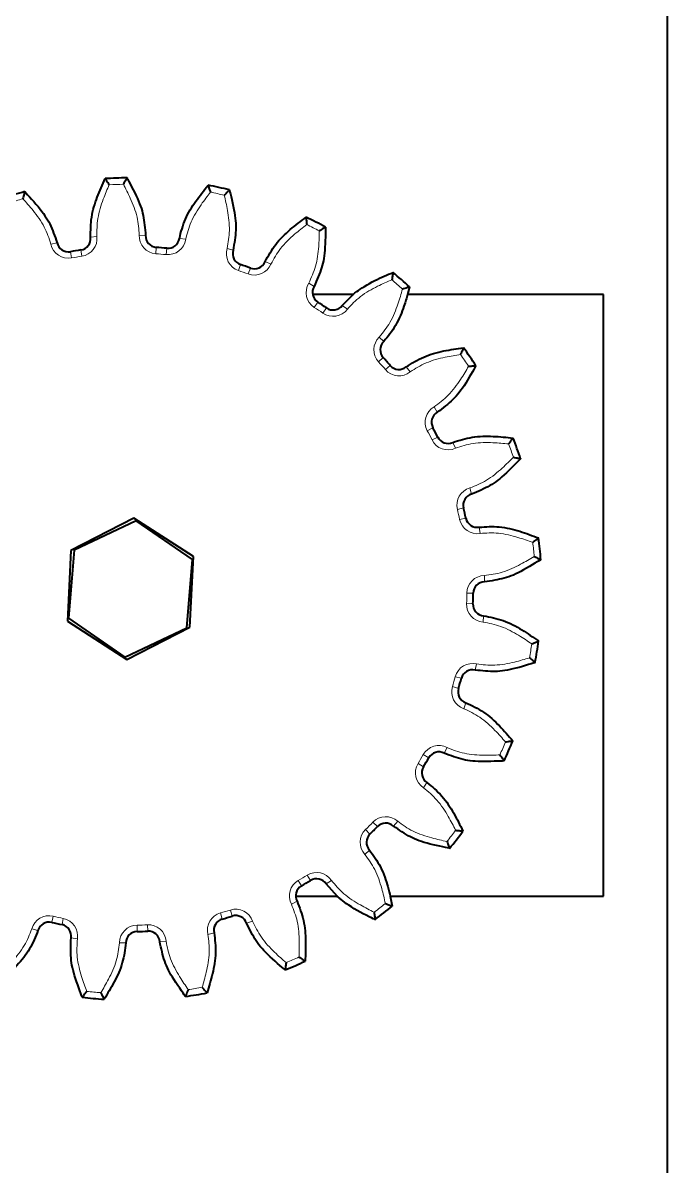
# Model space of a CAD drawing. Header units: inches. Extents: x 0 to 11, y 0 to 8.5.
# Drawn here: x 2.4102 to 2.6639, y 6.7763 to 7.2268 of the extents above; entities that cross this region are included whole.
import ezdxf

# ---------------------------------------------------------------- set-up
doc = ezdxf.new("R2010")
doc.units = ezdxf.units.IN
doc.header["$LTSCALE"] = 0.5
doc.header["$MEASUREMENT"] = 0
doc.layers.add('TANGENT_LINES', color=7, linetype='Continuous', lineweight=15)
doc.layers.add('Visible', color=7, linetype='Continuous', lineweight=40)

msp = doc.modelspace()

# ---------------------------------------------------------------- linework, layer by layer
at = {"layer": 'TANGENT_LINES'}
for p, q in [((2.436893264006815, 7.142300715683374), (2.439377442672719, 7.142581529422118)), ((2.458547730366348, 7.143058169039153), (2.456050002030293, 7.143164720244056)), ((2.471851134493841, 7.141848245642368), (2.474327103655874, 7.141502446989009)), ((2.42370691507021, 7.140164205040381), (2.421261159255709, 7.139646248965185)), ((2.428950234085725, 7.136630110028605), (2.429387847614906, 7.134168709126867)), ((2.43303412148521, 7.137291799548255), (2.433396107469957, 7.134818145136894)), ((2.462747427183492, 7.138331143706583), (2.462559166766419, 7.135838242181178)), ((2.466867567242559, 7.137956423536638), (2.466603007935503, 7.135470461273639)), ((2.493013656962493, 7.137196655412549), (2.490620897562241, 7.137921018893478)), ((2.505598214473048, 7.132716321912793), (2.507910399882781, 7.131765638668479)), ((2.495905849184842, 7.13157371614561), (2.495103543915892, 7.129205952167631)), ((2.499803358350764, 7.130186131332474), (2.498928876986149, 7.127844063369553)), ((2.524939073933799, 7.122947964618866), (2.522801629342421, 7.124244625954292)), ((2.526342034487284, 7.116782421371425), (2.524976096157177, 7.114688570259635)), ((2.52977201792513, 7.114469158972087), (2.528342561383212, 7.112418146052876)), ((2.536014050796262, 7.115478736847442), (2.538017169340779, 7.113982903936782)), ((2.552317989918489, 7.101207394303692), (2.550570163640633, 7.102994879493123)), ((2.552143565631806, 7.094886650833268), (2.550299821169394, 7.093198276953665)), ((2.55489050486758, 7.09179306163186), (2.55299589116006, 7.090161976441173)), ((2.561187504605676, 7.091218591311377), (2.56275569297987, 7.089271597417437)), ((2.572181701321394, 7.075506979231226), (2.573430086932635, 7.073340984456152)), ((2.569483536175877, 7.066085386413905), (2.571689237525204, 7.067262196321059)), ((2.57133980693821, 7.062473991523612), (2.573580532264185, 7.063582661904534)), ((2.580571558377883, 7.059184421380878), (2.579536835216956, 7.0614602394712)), ((2.586278309990546, 7.043508091035482), (2.586948814275977, 7.041099684092456)), ((2.581321857810001, 7.035053501267206), (2.583750923718462, 7.035644803907441)), ((2.582221693025118, 7.031093929221849), (2.584667736956507, 7.031610522955568)), ((2.590345329189693, 7.02561186375038), (2.58990908670368, 7.028073508016597)), ((2.591974247881705, 7.009008822734908), (2.59202474059113, 7.00650933268966)), ((2.585070940785193, 7.002052468984623), (2.587570744108281, 7.002021110638394)), ((2.584957800497165, 6.9979935142581), (2.587455469097838, 6.997885571860428)), ((2.591462883449778, 6.990663411793094), (2.591652532358462, 6.993156208072664)), ((2.588911618268978, 6.974176890236263), (2.588338926759764, 6.971743369240818)), ((2.579376209659184, 6.965252567439349), (2.581768565225177, 6.964526871328116)), ((2.580495216429959, 6.969155865793779), (2.58290868533125, 6.968503816821308)), ((2.5838540011139, 6.956535005276913), (2.584657625078869, 6.958902322011726)), ((2.567882194333875, 6.938430706258397), (2.570057681686183, 6.937198937294692)), ((2.577282857434494, 6.941200911961323), (2.576122966020378, 6.938986267089688)), ((2.56582763239118, 6.934928322866996), (2.567964354423814, 6.933630471197794)), ((2.567996776242734, 6.925371057498748), (2.569363880614747, 6.927464147471976)), ((2.548024397062688, 6.911807565151319), (2.549825208994786, 6.9100734727705)), ((2.557818643189075, 6.912152889902267), (2.556144432113387, 6.910296275436622)), ((2.545163375631082, 6.908926164352294), (2.546910206026734, 6.907137705918663)), ((2.544887576593729, 6.899129713910482), (2.546732261177234, 6.900817060581259)), ((2.518681850628949, 6.88887990314397), (2.519929029609467, 6.886713213366785)), ((2.522169563050818, 6.890959272341365), (2.523482547926088, 6.888831815945264)), ((2.531741983698135, 6.88885801811622), (2.529658649800078, 6.88747609197159)), ((2.515978438170524, 6.879459814638679), (2.518184794648864, 6.880635395810053)), ((2.488046988992902, 6.876049119558734), (2.488716151716135, 6.873640339525224)), ((2.491942246606656, 6.877195802740443), (2.492684904756564, 6.874808658238664)), ((2.422156880718992, 6.874754774700394), (2.421582833852151, 6.872321573065784)), ((2.426122739822236, 6.87388306616542), (2.425623520485646, 6.871433417199961)), ((2.455183691746671, 6.871240018917569), (2.455232792257712, 6.868740501136113)), ((2.459241741190686, 6.87138196576208), (2.459367408672368, 6.868885126222973)), ((2.500691371380731, 6.87277999907004), (2.498329818191087, 6.871959592748464)), ((2.413737683525931, 6.869738438887051), (2.416150788868197, 6.869085045738076)), ((2.431662326663966, 6.865798544906199), (2.429197648068927, 6.866217304291949)), ((2.483085828460622, 6.867597291795414), (2.485515223341851, 6.868187241378903)), ((2.448276511102652, 6.864287511318238), (2.450776296571693, 6.864254760611828)), ((2.466617830404933, 6.864929073831221), (2.464126442995792, 6.864721736479125))]:
    msp.add_line(p, q, dxfattribs=at)
for centre, radius, start, end in [((2.452581364661529, 7.003714461334747), 0.1595, 91.00347035704368, 93.00320361894528), ((2.452581364661529, 7.003714461334747), 0.1595, 76.60347035704378, 78.60320361894541), ((2.452581364661529, 7.003714461334747), 0.1595, 105.4034703570439, 107.4032036189452), ((2.452581364661529, 7.003714461334747), 0.1595, 62.20347035704366, 64.20320361894525), ((2.432375861036777, 7.141790064483101), 0.007046173582480076, 278.3253731795251, 6.449387627941403), ((2.463089772997383, 7.142864408929989), 0.007046173582480076, 177.5572863480465, 265.6813007964594), ((2.467348660255654, 7.142477069923471), 0.007046173582480076, 263.9253731795249, 352.0493876279415), ((2.428154447259444, 7.141106092330755), 0.007046173582480076, 191.9572863480444, 280.0813007964637), ((2.497364816792357, 7.135879422564104), 0.007046173582480076, 163.1572863480493, 251.2813007964643), ((2.452581364661527, 7.003714461334758), 0.1324999999999882, 98.32537317952666, 100.0813007964626), ((2.45258136466153, 7.003714461334758), 0.1324999999999882, 83.92537317952656, 85.68130079646238), ((2.501393575982039, 7.134445110333035), 0.007046173582480076, 249.5253731795277, 337.6493876279424), ((2.452581364661532, 7.003714461334758), 0.1324999999999882, 69.52537317952634, 71.28130079646236), ((2.528825951587935, 7.120590025615453), 0.007046173582480076, 148.7572863480552, 236.8813007964633), ((2.452581364661529, 7.003714461334747), 0.1595, 47.80347035704346, 49.80320361894522), ((2.452581364661535, 7.003714461334756), 0.1324999999999882, 55.12537317952649, 56.88130079646232), ((2.532371440952399, 7.118198863272341), 0.007046173582480076, 235.1253731795241, 323.249387627943), ((2.555496358578952, 7.097956907124786), 0.007046173582480076, 134.3572863480489, 222.4813007964568), ((2.452581364661529, 7.003714461334747), 0.1595, 33.40347035704351, 35.40320361894516), ((2.452581364661538, 7.003714461334754), 0.1324999999999882, 40.72537317952666, 42.48130079646248), ((2.558335801982031, 7.094759140193731), 0.007046173582480076, 220.7253731795314, 308.8493876279383), ((2.575700238007265, 7.069402189165661), 0.007046173582480076, 119.9572863480482, 208.0813007964624), ((2.452581364661539, 7.003714461334752), 0.1324999999999882, 26.32537317952616, 28.08130079646232), ((2.577655222777202, 7.065598745103504), 0.007046173582480076, 206.3253731795195, 294.4493876279467), ((2.452581364661529, 7.003714461334747), 0.1595, 19.00347035704363, 21.00320361894496), ((2.588168105823724, 7.036720069684356), 0.007046173582480076, 105.5572863480491, 193.6813007964617), ((2.45258136466154, 7.003714461334749), 0.1324999999999882, 11.92537317952667, 13.68130079646272), ((2.589115793077492, 7.032549932869611), 0.007046173582480076, 191.9253731795286, 280.0493876279442), ((2.452581364661529, 7.003714461334747), 0.1595, 4.603470357043492, 6.603203618945108), ((2.592116560039809, 7.001964086444308), 0.007046173582480076, 91.15728634804873, 179.2813007964627), ((2.45258136466154, 7.003714461334746), 0.1324999999999882, 357.5253731795264, 359.2813007964623), ((2.591997403101904, 6.997689281909737), 0.007046173582480076, 177.5253731795304, 265.6493876279412), ((2.452581364661529, 7.003714461334747), 0.1595, 350.2034703570434, 352.2032036189452), ((2.587297504755725, 6.967318085696055), 0.007046173582480076, 76.75728634805098, 164.8813007964641), ((2.586118990694785, 6.963207215132195), 0.007046173582480076, 163.1253731795268, 251.2493876279363), ((2.45258136466154, 7.003714461334743), 0.1324999999999882, 343.1253731795265, 344.8813007964623), ((2.452581364661529, 7.003714461334747), 0.1595, 335.8034703570434, 337.8032036189451), ((2.452581364661539, 7.003714461334741), 0.1324999999999882, 328.7253731795263, 330.4813007964621), ((2.574013738938217, 6.934959003085687), 0.007046173582480076, 62.35728634804546, 150.4813007964645), ((2.571849918126961, 6.931270367608791), 0.007046173582480076, 148.7253731795304, 236.8493876279408), ((2.452581364661537, 7.003714461334738), 0.1324999999999882, 314.3253731795264, 316.0813007964625), ((2.553099930447872, 6.906920078781995), 0.007046173582480076, 47.9572863480514, 136.0813007964563), ((2.550086763705848, 6.903885448924927), 0.007046173582480076, 134.3253731795257, 222.4493876279417), ((2.452581364661529, 7.003714461334747), 0.1595, 321.4034703570433, 323.4032036189449), ((2.522196986463008, 6.882773154236198), 0.007046173582480076, 119.9253731795213, 208.0493876279405), ((2.452581364661535, 7.003714461334736), 0.1324999999999882, 299.9253731795265, 301.6813007964626), ((2.525870170787746, 6.88496310151893), 0.007046173582480076, 33.55728634804539, 121.6813007964674), ((2.452581364661529, 7.003714461334747), 0.1595, 307.0034703570435, 309.0032036189451), ((2.420538947171697, 6.867896870268938), 0.007046173582480076, 76.72537317952514, 164.8493876279364), ((2.489933003674032, 6.869260046663485), 0.007046173582480076, 105.5253731795239, 193.6493876279379), ((2.452581364661532, 7.003714461334735), 0.1324999999999882, 285.5253731795264, 287.2813007964624), ((2.494035405901335, 6.870467708930043), 0.007046173582480076, 19.15728634805118, 107.2813007964612), ((2.452581364661526, 7.003714461334734), 0.1324999999999882, 256.7253731795265, 258.4813007964624), ((2.424715705381697, 6.866978805434714), 0.007046173582480076, 350.3572863480437, 78.48130079646154), ((2.455322080036183, 6.864195204453314), 0.007046173582480076, 91.12537317952774, 179.2493876279372), ((2.452581364661529, 7.003714461334734), 0.1324999999999882, 271.1253731795265, 272.8813007964624), ((2.459595931146528, 6.864344699842021), 0.007046173582480076, 4.757286348046452, 92.88130079646211), ((2.452581364661529, 7.003714461334747), 0.1595, 292.6034703570434, 294.6032036189451), ((2.452581364661529, 7.003714461334747), 0.1595, 263.8034703570435, 265.8032036189452), ((2.452581364661529, 7.003714461334747), 0.1595, 278.2034703570434, 280.2032036189451)]:
    msp.add_arc(centre, radius, start, end, dxfattribs=at)
for points, knots in [([(2.456050002030292, 7.143164720244056), (2.45588916060696, 7.145512076375716), (2.455559800968591, 7.150318825474482), (2.452644731927531, 7.15771173658256), (2.450700509064225, 7.161440171166723), (2.449788046530795, 7.163189999815796)], [0, 0, 0, 0, 0.3362120122342854, 0.6884710696450096, 1, 1, 1, 1]), ([(2.444224873641041, 7.162995405134765), (2.443436906444727, 7.161186097014635), (2.441757951109597, 7.157330926982945), (2.439366569191924, 7.149752401091329), (2.439373874940487, 7.144934386843125), (2.439377442672718, 7.142581529422118)], [0, 0, 0, 0, 0.3115289303550871, 0.6637879877657692, 1, 1, 1, 1]), ([(2.4840989681141, 7.1600694761971), (2.482885799723986, 7.158512970291788), (2.48030085005791, 7.155196456728653), (2.476099895051762, 7.148450736663132), (2.474908779857056, 7.143782272326458), (2.474327103655873, 7.141502446989009)], [0, 0, 0, 0, 0.3115289303551354, 0.663787987765794, 1, 1, 1, 1]), ([(2.490620897562241, 7.137921018893477), (2.491048872999507, 7.140234628151195), (2.491925250690829, 7.144972272799332), (2.49094030613342, 7.152857870201235), (2.489984388582577, 7.156952677721325), (2.489535757426832, 7.15887445249016)], [0, 0, 0, 0, 0.3362120122342376, 0.6884710696449182, 1, 1, 1, 1]), ([(2.421261159255709, 7.139646248965185), (2.420521607229939, 7.141879858952063), (2.419007205139258, 7.146453686777594), (2.414345176123272, 7.152889387797701), (2.411534810620356, 7.156017178188792), (2.410215850086018, 7.157485112548664)], [0, 0, 0, 0, 0.3362120122342632, 0.6884710696449696, 1, 1, 1, 1]), ([(2.521992695648597, 7.147319186642112), (2.520430553896357, 7.14611328394208), (2.517102031793634, 7.143543815591957), (2.511355465152079, 7.138054759753269), (2.509040771162401, 7.133829182111808), (2.507910399882781, 7.131765638668479)], [0, 0, 0, 0, 0.3115289303550701, 0.6637879877657513, 1, 1, 1, 1]), ([(2.522801629342421, 7.124244625954292), (2.523791530369579, 7.126379115759544), (2.525818579357155, 7.130749972319972), (2.526825646972309, 7.138632774929739), (2.526918098549269, 7.142836663569621), (2.526961487916674, 7.144809632281698)], [0, 0, 0, 0, 0.3362120122342062, 0.6884710696448778, 1, 1, 1, 1]), ([(2.555525053980157, 7.125545684054827), (2.553712093977238, 7.124766155861717), (2.54984914272303, 7.123105181870885), (2.542918042362552, 7.119217687824711), (2.539625210314123, 7.115700505462264), (2.538017169340779, 7.113982903936782)], [0, 0, 0, 0, 0.311528930355122, 0.6637879877657943, 1, 1, 1, 1]), ([(2.550570163640633, 7.102994879493123), (2.552059791135545, 7.104816132001344), (2.555110144476521, 7.108545563481485), (2.558045946502243, 7.115930265820228), (2.559180958134412, 7.119979089795833), (2.559713641711438, 7.121879283570899)], [0, 0, 0, 0, 0.3362120122342618, 0.688471069644934, 1, 1, 1, 1]), ([(2.582589081711423, 7.096117077680145), (2.58063921840241, 7.095812904617233), (2.57648456143096, 7.095164790090174), (2.568804433878011, 7.093123123384637), (2.564740364518623, 7.09053533380433), (2.56275569297987, 7.089271597417436)], [0, 0, 0, 0, 0.3115289303550863, 0.6637879877657599, 1, 1, 1, 1]), ([(2.572181701321394, 7.075506979231226), (2.574077456510088, 7.076900558449224), (2.577959449285633, 7.079754230953291), (2.582639518483524, 7.086176825014028), (2.584745773215772, 7.08981618182444), (2.585734280534202, 7.091524204499186)], [0, 0, 0, 0, 0.3362120122342059, 0.6884710696448636, 1, 1, 1, 1]), ([(2.601484246445506, 7.06088247508743), (2.599519996913201, 7.06107276946693), (2.595334686601787, 7.061478237822977), (2.587388102516051, 7.061410683885912), (2.582808156270155, 7.059914887424298), (2.580571558377883, 7.059184421380879)], [0, 0, 0, 0, 0.31152893035499, 0.6637879877657141, 1, 1, 1, 1]), ([(2.586278309990546, 7.043508091035482), (2.588461075602416, 7.044386433255765), (2.592930787929475, 7.046185040045255), (2.599061058339738, 7.051241970622503), (2.602006212440975, 7.054243186094704), (2.603388431950517, 7.055651716322807)], [0, 0, 0, 0, 0.3362120122342316, 0.6884710696448845, 1, 1, 1, 1]), ([(2.61102329549061, 7.022055795941387), (2.60916808075713, 7.022728600867581), (2.60521509554511, 7.024162175038714), (2.597501368030188, 7.026072978532432), (2.592693319764278, 7.02576316158235), (2.590345329189693, 7.025611863750379)], [0, 0, 0, 0, 0.3115289303550307, 0.6637879877657138, 1, 1, 1, 1]), ([(2.591974247881706, 7.009008822734908), (2.594306872725709, 7.00931673848546), (2.599083456140319, 7.009947266480975), (2.606278740327522, 7.013320788028476), (2.609877738934047, 7.015495284756648), (2.611566820699468, 7.016515819403664)], [0, 0, 0, 0, 0.3362120122342336, 0.6884710696449043, 1, 1, 1, 1]), ([(2.610606855313062, 6.982076663287298), (2.608977245343114, 6.983189703952271), (2.605504965829419, 6.985561307201002), (2.598508776754179, 6.989330405314548), (2.59377473382357, 6.990226034814398), (2.591462883449778, 6.990663411793094)], [0, 0, 0, 0, 0.3115289303551543, 0.6637879877658056, 1, 1, 1, 1]), ([(2.588911618268978, 6.974176890236262), (2.591247534947369, 6.97389503203804), (2.596030859146544, 6.973317862846704), (2.603839050942798, 6.974796004598682), (2.607865755735977, 6.976007150956156), (2.609755568537949, 6.97657556607695)], [0, 0, 0, 0, 0.3362120122341234, 0.6884710696447469, 1, 1, 1, 1]), ([(2.600261092380778, 6.943457113062785), (2.598959481562061, 6.944940453028078), (2.596186083838693, 6.948101068800141), (2.590347029492914, 6.95349163523727), (2.585984449225524, 6.955536435491682), (2.5838540011139, 6.956535005276913)], [0, 0, 0, 0, 0.3115289303550869, 0.6637879877657523, 1, 1, 1, 1]), ([(2.577282857434494, 6.941200911961323), (2.579475291711472, 6.940346990001522), (2.583964802843947, 6.938598389286305), (2.591895284842177, 6.938088274160261), (2.596096683150662, 6.938259969367111), (2.598068483100588, 6.938340549349158)], [0, 0, 0, 0, 0.3362120122342684, 0.6884710696449498, 1, 1, 1, 1]), ([(2.580636069027848, 6.908623753641224), (2.579744242355091, 6.910384189201475), (2.577843989200849, 6.914135224383982), (2.573528958843617, 6.920808550030332), (2.569811958202096, 6.923874038719071), (2.567996776242734, 6.925371057498747)], [0, 0, 0, 0, 0.311528930355104, 0.663787987765776, 1, 1, 1, 1]), ([(2.557818643189075, 6.912152889902267), (2.559729836355806, 6.910780559238129), (2.563643441925856, 6.907970398012872), (2.571197912775837, 6.905504078418247), (2.57531001529225, 6.904625534233175), (2.577239906947507, 6.904213215939851)], [0, 0, 0, 0, 0.3362120122341971, 0.688471069644855, 1, 1, 1, 1]), ([(2.552964897647322, 6.879765293103207), (2.552538891870285, 6.881692209617737), (2.551631183179494, 6.885797972874824), (2.549111306037725, 6.893334748137261), (2.54627343784255, 6.897228309331936), (2.544887576593729, 6.899129713910482)], [0, 0, 0, 0, 0.3115289303550407, 0.6637879877657341, 1, 1, 1, 1]), ([(2.531741983698134, 6.888858018116219), (2.533251848459076, 6.88705350733045), (2.536343642235501, 6.883358358359986), (2.543047426750329, 6.879090802227398), (2.546811854950308, 6.877217220812613), (2.548578576120549, 6.876337911718688)], [0, 0, 0, 0, 0.3362120122341666, 0.6884710696448142, 1, 1, 1, 1]), ([(2.51898625970449, 6.858695014658331), (2.519052842332882, 6.86066733687583), (2.519194712780903, 6.86486984800212), (2.518628322002874, 6.87279650957258), (2.516847899949699, 6.877273496503812), (2.515978438170524, 6.879459814638679)], [0, 0, 0, 0, 0.3115289303551515, 0.6637879877657982, 1, 1, 1, 1]), ([(2.500691371380731, 6.87277999907004), (2.501705037380061, 6.870656692211835), (2.503780750589068, 6.866308735295784), (2.509212625332885, 6.860508088872018), (2.512392846348022, 6.857757194238363), (2.513885387444575, 6.856466144568082)], [0, 0, 0, 0, 0.3362120122342836, 0.6884710696449835, 1, 1, 1, 1]), ([(2.401715807329339, 6.85254255562047), (2.403114491442515, 6.853934737694621), (2.406094727377414, 6.856901119457465), (2.411108019507107, 6.863067128230443), (2.412874856133829, 6.86754949401252), (2.413737683525931, 6.869738438887051)], [0, 0, 0, 0, 0.3115289303550824, 0.6637879877657684, 1, 1, 1, 1]), ([(2.480835157985988, 6.846736841392351), (2.481390145388394, 6.848630641054196), (2.482572680733214, 6.852665840819864), (2.48399536473455, 6.860484327399656), (2.483384259288909, 6.865263434513353), (2.483085828460622, 6.867597291795414)], [0, 0, 0, 0, 0.3115289303550317, 0.6637879877657, 1, 1, 1, 1]), ([(2.431662326663966, 6.865798544906199), (2.431527698070327, 6.863449539603082), (2.431252015202091, 6.858639413448185), (2.433217520598444, 6.850939442623372), (2.434679115921196, 6.846996732121305), (2.435365071732239, 6.845146339513956)], [0, 0, 0, 0, 0.3362120122342344, 0.688471069644912, 1, 1, 1, 1]), ([(2.440908766522726, 6.844642149310654), (2.441917286799553, 6.846338432019186), (2.444066183996397, 6.84995277398253), (2.447388550309026, 6.857171821305466), (2.447985159473559, 6.861952759725344), (2.448276511102652, 6.864287511318238)], [0, 0, 0, 0, 0.3115289303550484, 0.6637879877657473, 1, 1, 1, 1]), ([(2.466617830404933, 6.864929073831221), (2.467071605279909, 6.862620386079459), (2.468000813226634, 6.857892819341527), (2.471819473532245, 6.85092355857467), (2.474215662380129, 6.847468199549059), (2.475340241556717, 6.845846530701353)], [0, 0, 0, 0, 0.3362120122342336, 0.6884710696449494, 1, 1, 1, 1])]:
    msp.add_open_spline(points, degree=3, knots=knots, dxfattribs=at)
at = {"layer": 'Visible'}
for p, q in [((2.663930457252226, 7.244788312962042), (2.663930457252226, 6.757614354170519)), ((2.562492569590159, 7.122725078638989), (2.561737198167671, 7.1197612027577)), ((2.54050646822524, 7.119788312962042), (2.524351026888747, 7.119788312962044)), ((2.536014050796263, 7.115478736847442), (2.540383264776956, 7.119944208630735)), ((2.638930457252227, 7.119788312962042), (2.561639166492303, 7.119788312962042)), ((2.638930457252227, 6.882614354170519), (2.638930457252227, 7.119788312962042)), ((2.453949038845098, 7.031555888962072), (2.429153818150424, 7.018819615735481)), ((2.454778439532769, 7.030619586488317), (2.430378954922394, 7.019069776279007)), ((2.477376585356203, 7.016450734561338), (2.453949038845098, 7.031555888962072)), ((2.476980610888107, 7.01526391808114), (2.454778439532769, 7.030619586488317)), ((2.430378954922394, 7.019069776279007), (2.428181641667358, 6.992164297662521)), ((2.429153818150424, 7.018819615735481), (2.427786143966854, 6.990978188108155)), ((2.474783297633071, 6.988358439464653), (2.476980610888107, 7.01526391808114)), ((2.476008911172634, 6.988609306934012), (2.477376585356203, 7.016450734561338)), ((2.428181641667358, 6.992164297662521), (2.450383813022696, 6.976808629255344)), ((2.427786143966854, 6.990978188108155), (2.451213690477959, 6.975873033707421)), ((2.450383813022696, 6.976808629255344), (2.474783297633071, 6.988358439464653)), ((2.451213690477959, 6.975873033707421), (2.476008911172634, 6.988609306934012)), ((2.534089724932777, 6.882496421668906), (2.529658649800078, 6.88747609197159)), ((2.517653587209015, 6.88261435417052), (2.534191768858249, 6.882614354170519)), ((2.554803190308848, 6.882614354170519), (2.638930457252227, 6.882614354170519)), ((2.554908338252337, 6.882638569408627), (2.555692395386326, 6.87876601059257))]:
    msp.add_line(p, q, dxfattribs=at)
for centre, radius, start, end in [((2.452581364661529, 7.003714461334747), 0.162, 90.47625134762492, 93.53042262836426), ((2.452581364661529, 7.003714461334747), 0.162, 104.8762513476249, 107.9304226283642), ((2.452581364661529, 7.003714461334747), 0.162, 76.07625134762488, 79.13042262836417), ((2.452581364661529, 7.003714461334747), 0.162, 61.67625134762469, 64.73042262836414), ((2.432375861036777, 7.141790064483101), 0.004546173582480075, 278.3253731795243, 6.449387627944881), ((2.463089772997383, 7.142864408929989), 0.004546173582480075, 177.5572863480454, 265.681300796463), ((2.467348660255654, 7.142477069923471), 0.004546173582480075, 263.9253731795254, 352.0493876279423), ((2.428154447259444, 7.141106092330755), 0.004546173582480075, 191.9572863480411, 280.0813007964647), ((2.452581364661527, 7.003714461334758), 0.1349999999999882, 98.32537317952666, 100.0813007964625), ((2.45258136466153, 7.003714461334758), 0.1349999999999882, 83.92537317952653, 85.68130079646225), ((2.497364816792357, 7.135879422564104), 0.004546173582480075, 163.1572863480486, 251.2813007964602), ((2.501393575982039, 7.134445110333035), 0.004546173582480075, 249.5253731795254, 337.6493876279477), ((2.452581364661532, 7.003714461334758), 0.1349999999999882, 69.52537317952644, 71.28130079646225), ((2.452581364661529, 7.003714461334747), 0.162, 47.27625134762468, 50.33042262836413), ((2.528825951587935, 7.120590025615453), 0.004546173582480075, 148.7572863480549, 236.8813007964664), ((2.452581364661535, 7.003714461334756), 0.1349999999999882, 55.12537317952642, 56.8813007964624), ((2.532371440952399, 7.118198863272341), 0.004546173582480075, 235.1253731795294, 323.2493876279396), ((2.555496358578952, 7.097956907124786), 0.004546173582480075, 134.3572863480405, 222.481300796464), ((2.452581364661529, 7.003714461334747), 0.162, 32.87625134762467, 35.93042262836389), ((2.452581364661538, 7.003714461334754), 0.1349999999999882, 40.72537317952659, 42.48130079646254), ((2.558335801982031, 7.094759140193731), 0.004546173582480075, 220.7253731795243, 308.8493876279391), ((2.575700238007265, 7.069402189165661), 0.004546173582480075, 119.9572863480537, 208.0813007964647), ((2.452581364661539, 7.003714461334752), 0.1349999999999882, 26.32537317952647, 28.08130079646224), ((2.577655222777202, 7.065598745103504), 0.004546173582480075, 206.325373179519, 294.4493876279457), ((2.452581364661529, 7.003714461334747), 0.162, 18.4762513476247, 21.53042262836404), ((2.588168105823724, 7.036720069684356), 0.004546173582480075, 105.5572863480495, 193.681300796466), ((2.45258136466154, 7.003714461334749), 0.1349999999999882, 11.92537317952679, 13.68130079646255), ((2.589115793077492, 7.032549932869611), 0.004546173582480075, 191.9253731795249, 280.0493876279403), ((2.452581364661529, 7.003714461334747), 0.162, 4.076251347624634, 7.130422628363844), ((2.592116560039809, 7.001964086444308), 0.004546173582480075, 91.1572863480502, 179.2813007964554), ((2.45258136466154, 7.003714461334746), 0.1349999999999882, 357.5253731795264, 359.2813007964626), ((2.591997403101904, 6.997689281909737), 0.004546173582480075, 177.5253731795335, 265.6493876279447), ((2.452581364661529, 7.003714461334747), 0.162, 349.6762513476245, 352.7304226283641), ((2.587297504755725, 6.967318085696055), 0.004546173582480075, 76.75728634804719, 164.8813007964655), ((2.45258136466154, 7.003714461334743), 0.1349999999999882, 343.1253731795265, 344.8813007964623), ((2.586118990694785, 6.963207215132195), 0.004546173582480075, 163.1253731795343, 251.2493876279357), ((2.452581364661529, 7.003714461334747), 0.162, 335.2762513476246, 338.3304226283639), ((2.574013738938217, 6.934959003085687), 0.004546173582480075, 62.35728634804649, 150.48130079647), ((2.571849918126961, 6.931270367608791), 0.004546173582480075, 148.7253731795338, 236.849387627939), ((2.452581364661539, 7.003714461334741), 0.1349999999999882, 328.7253731795263, 330.4813007964624), ((2.553099930447872, 6.906920078781995), 0.004546173582480075, 47.95728634805052, 136.0813007964525), ((2.550086763705848, 6.903885448924927), 0.004546173582480075, 134.3253731795223, 222.4493876279423), ((2.452581364661537, 7.003714461334738), 0.1349999999999882, 314.3253731795265, 316.0813007964625), ((2.452581364661529, 7.003714461334747), 0.162, 320.8762513476246, 323.9304226283639), ((2.452581364661535, 7.003714461334736), 0.1349999999999882, 299.9253731795264, 301.6813007964623), ((2.525870170787746, 6.88496310151893), 0.004546173582480075, 33.5572863480419, 121.6813007964657), ((2.522196986463008, 6.882773154236198), 0.004546173582480075, 119.9253731795248, 208.0493876279307), ((2.494035405901335, 6.870467708930043), 0.004546173582480075, 19.15728634805446, 107.2813007964676), ((2.452581364661529, 7.003714461334747), 0.162, 306.4762513476246, 309.5304226283638), ((2.420538947171697, 6.867896870268938), 0.004546173582480075, 76.72537317952424, 164.8493876279367), ((2.452581364661526, 7.003714461334734), 0.1349999999999882, 256.7253731795264, 258.4813007964623), ((2.424715705381697, 6.866978805434714), 0.004546173582480075, 350.3572863480393, 78.48130079646309), ((2.489933003674032, 6.869260046663485), 0.004546173582480075, 105.5253731795237, 193.649387627943), ((2.452581364661532, 7.003714461334735), 0.1349999999999882, 285.5253731795266, 287.2813007964623), ((2.455322080036183, 6.864195204453314), 0.004546173582480075, 91.12537317952655, 179.2493876279355), ((2.452581364661529, 7.003714461334734), 0.1349999999999882, 271.1253731795267, 272.8813007964625), ((2.459595931146528, 6.864344699842021), 0.004546173582480075, 4.757286348046908, 92.88130079645828), ((2.452581364661529, 7.003714461334747), 0.162, 292.0762513476247, 295.1304226283639), ((2.452581364661529, 7.003714461334747), 0.162, 277.6762513476246, 280.7304226283642), ((2.452581364661529, 7.003714461334747), 0.162, 263.2762513476247, 266.3304226283642)]:
    msp.add_arc(centre, radius, start, end, dxfattribs=at)
for points, knots in [([(2.436893264006814, 7.142300715683374), (2.43689578766194, 7.144936248022447), (2.436900887089298, 7.150261740231215), (2.439381443263213, 7.158224435093556), (2.44153914541711, 7.163031171603626), (2.442605645140694, 7.1654070246147)], [0, 0, 0, 0, 0.3313236010865504, 0.6694895107180793, 1, 1, 1, 1]), ([(2.442605645140694, 7.1654070246147), (2.442627099707035, 7.165374867244974), (2.442684465028718, 7.165288884716619), (2.442895002670402, 7.164973457864287), (2.443225009228095, 7.164480259077839), (2.443607661711269, 7.163909537905394), (2.444197042607401, 7.163036520817454), (2.444221135204352, 7.163000928047735), (2.444224873641041, 7.162995405134765)], [0, 0, 0, 0, 0.09523579449708314, 0.2546419209837225, 0.4547260145565259, 0.6904988570264552, 0.9519748564054589, 1, 1, 1, 1]), ([(2.45123481120618, 7.165708864922624), (2.451215655997917, 7.165675287060259), (2.451164438710815, 7.165585506411921), (2.450976455357492, 7.165256139661001), (2.45068171648009, 7.164741087852713), (2.450339877044442, 7.164145024617986), (2.449812936680482, 7.163232959637083), (2.44979138992975, 7.163195770444876), (2.449788046530795, 7.163189999815796)], [0, 0, 0, 0, 0.09523579449710536, 0.2546419209837474, 0.4547260145565667, 0.690498857026499, 0.9519748564055284, 1, 1, 1, 1]), ([(2.45123481120618, 7.165708864922624), (2.451234857906713, 7.165708791930666), (2.451240298930272, 7.165700287724406), (2.455523714193966, 7.15770310405448), (2.457843230059725, 7.151261887553773), (2.458314502428181, 7.145774046287866), (2.458547730366348, 7.143058169039153)], [0, 0, 0, 0, 0.002853109168339478, 0.3324123600705129, 0.6696176155694029, 1, 1, 1, 1]), ([(2.410990745709511, 7.160284638620167), (2.410980542772142, 7.160247351961513), (2.410953262109602, 7.160147654715987), (2.410853094779123, 7.159781886068287), (2.410695703841625, 7.159209716981489), (2.410512838819053, 7.158547368158754), (2.410229274592746, 7.157532912636583), (2.410217653348846, 7.157491533352308), (2.410215850086018, 7.157485112548664)], [0, 0, 0, 0, 0.09523579450231327, 0.2546419209976972, 0.4547260145814562, 0.6904988570643368, 0.9519748564700464, 1, 1, 1, 1]), ([(2.410990745709511, 7.160284638620167), (2.410990809095222, 7.160284579535337), (2.410998194089111, 7.160277695631884), (2.417135856690166, 7.153597000251356), (2.420984366104472, 7.147934986550518), (2.422805603210061, 7.14273675658155), (2.42370691507021, 7.140164205040381)], [0, 0, 0, 0, 0.002853109168294253, 0.3324123600705141, 0.6696176155694072, 1, 1, 1, 1]), ([(2.471851134493841, 7.141848245642368), (2.472509009103724, 7.144400350279095), (2.473838344379689, 7.149557264181214), (2.478221211006821, 7.156652907107087), (2.481506511740137, 7.160772032445536), (2.483130356030994, 7.16280801596946)], [0, 0, 0, 0, 0.3313236010865296, 0.6694895107180405, 1, 1, 1, 1]), ([(2.483130356030994, 7.16280801596946), (2.483143139350033, 7.162771533348955), (2.483177319449372, 7.162673985944462), (2.483302799195576, 7.162316110224371), (2.483499784439868, 7.161756336891132), (2.483728482607657, 7.161108384170939), (2.484082236498048, 7.160116221451626), (2.484096720619877, 7.160075755309), (2.4840989681141, 7.1600694761971)], [0, 0, 0, 0, 0.09523579449708948, 0.2546419209837338, 0.4547260145565264, 0.690498857026483, 0.9519748564055205, 1, 1, 1, 1]), ([(2.491563485608726, 7.160954387073912), (2.491536581721751, 7.160926627828421), (2.491464645980601, 7.160852405025596), (2.491200658289877, 7.160580135495746), (2.490787091000209, 7.160154563565293), (2.490307756180443, 7.159662238763849), (2.489570549279804, 7.158909872721146), (2.489540430883855, 7.158879210354807), (2.489535757426832, 7.15887445249016)], [0, 0, 0, 0, 0.09523579449709277, 0.2546419209837312, 0.4547260145565225, 0.6904988570264418, 0.9519748564054502, 1, 1, 1, 1]), ([(2.491563485608726, 7.160954387073912), (2.491563512689714, 7.160954304761181), (2.491566667863414, 7.160944714602665), (2.493726693055444, 7.152133535104907), (2.494371471660221, 7.14531784112621), (2.493463167515416, 7.139885209812971), (2.493013656962493, 7.137196655412549)], [0, 0, 0, 0, 0.002853109168175441, 0.3324123600704789, 0.6696176155693906, 1, 1, 1, 1]), ([(2.505598214473048, 7.132716321912793), (2.506870103356455, 7.135024640726865), (2.509440147456687, 7.139688948456065), (2.515449932907798, 7.145471694104486), (2.519656404692967, 7.148644388477214), (2.521735561442219, 7.150212574181355)], [0, 0, 0, 0, 0.3313236010865664, 0.6694895107180957, 1, 1, 1, 1]), ([(2.521735561442219, 7.150212574181355), (2.521738870291006, 7.15017405864729), (2.521747717506656, 7.150071075628839), (2.521780255003443, 7.14969323768866), (2.521831841626975, 7.149102062425843), (2.521892215532397, 7.148417591410385), (2.521988114759114, 7.147368624292112), (2.52199208031517, 7.14732582741323), (2.521992695648597, 7.147319186642112)], [0, 0, 0, 0, 0.09523579450234412, 0.2546419209977335, 0.4547260145815357, 0.6904988570644257, 0.9519748564701876, 1, 1, 1, 1]), ([(2.529442769985947, 7.146319946403013), (2.529442775745792, 7.146319859941521), (2.529443446818472, 7.146309786415677), (2.529344359611995, 7.137238249903187), (2.528273887144727, 7.130476333565547), (2.526043078576587, 7.125440264410208), (2.5249390739338, 7.122947964618866)], [0, 0, 0, 0, 0.002853109168239649, 0.3324123600705591, 0.6696176155694404, 1, 1, 1, 1]), ([(2.529442769985947, 7.146319946403013), (2.529409807890425, 7.146299749989881), (2.529321673682404, 7.146245748724242), (2.528998268971767, 7.146047684111361), (2.528491859223636, 7.145738332308277), (2.527905147389349, 7.145380680518034), (2.527003995372856, 7.144835287339006), (2.526967197781274, 7.144813078427779), (2.526961487916674, 7.144809632281699)], [0, 0, 0, 0, 0.09523579449706894, 0.2546419209837109, 0.454726014556484, 0.6904988570264315, 0.9519748564054363, 1, 1, 1, 1]), ([(2.540383264776956, 7.119944208630735), (2.540728846616872, 7.12022445262443), (2.541838828423193, 7.121124574385479), (2.549020597500092, 7.125662699022457), (2.553688381951927, 7.127502666154632), (2.555995554338369, 7.128412117180727)], [0, 0, 0, 0, 0.1860891041453675, 0.597703629352062, 1, 1, 1, 1]), ([(2.555995554338369, 7.128412117180727), (2.555989180809766, 7.128373988805759), (2.555972139238629, 7.128272040975143), (2.555909690035412, 7.127897981762243), (2.555812636660903, 7.127312550285835), (2.555700892789452, 7.126634568806184), (2.555532911651358, 7.125594707751135), (2.555526109471185, 7.12555226922113), (2.555525053980157, 7.125545684054827)], [0, 0, 0, 0, 0.0952357944970975, 0.2546419209837394, 0.4547260145565227, 0.6904988570264597, 0.9519748564054602, 1, 1, 1, 1]), ([(2.562492569590159, 7.122725078638989), (2.562455620415778, 7.12271371407313), (2.562356825537312, 7.1226833274428), (2.56199432451413, 7.122571912874944), (2.561426891894456, 7.122398218910735), (2.56076966830797, 7.122197712709026), (2.559761193871025, 7.121893561452923), (2.559720029211821, 7.12188120146438), (2.559713641711438, 7.121879283570899)], [0, 0, 0, 0, 0.09523579449711528, 0.2546419209837518, 0.4547260145565479, 0.6904988570264924, 0.9519748564055456, 1, 1, 1, 1]), ([(2.561737198167671, 7.1197612027577), (2.561317767579131, 7.118334203469918), (2.560349858709762, 7.115041154977595), (2.55731020068849, 7.107253106450609), (2.553970683343656, 7.103208854012825), (2.55231798991849, 7.101207394303692)], [0, 0, 0, 0, 0.2786378283504751, 0.6430051426165008, 1, 1, 1, 1]), ([(2.561187504605676, 7.091218591311377), (2.563414110400157, 7.092628649365189), (2.567913304598881, 7.095477885198177), (2.575965578697841, 7.097650107617247), (2.581180195193465, 7.098403877652297), (2.583757653366337, 7.098776447857398)], [0, 0, 0, 0, 0.3313236010865599, 0.6694895107180824, 1, 1, 1, 1]), ([(2.583757653366337, 7.098776447857398), (2.583741997932587, 7.098741102387552), (2.583700138359251, 7.098646595501907), (2.583546626369142, 7.098299818532332), (2.583307031217044, 7.097756915655027), (2.583030190847152, 7.097128023781128), (2.582608884216895, 7.096162607083424), (2.582591741706516, 7.096123193471374), (2.582589081711423, 7.096117077680145)], [0, 0, 0, 0, 0.09523579450235208, 0.2546419209977536, 0.4547260145815493, 0.6904988570644462, 0.9519748564702312, 1, 1, 1, 1]), ([(2.58863624396357, 7.091652336099305), (2.588636207357819, 7.091652257557694), (2.5886319424652, 7.091643106767973), (2.584174865639625, 7.083741394349599), (2.579979225426125, 7.078331585937156), (2.575598208157351, 7.074993145119088), (2.573430086932635, 7.073340984456152)], [0, 0, 0, 0, 0.002853109168311454, 0.3324123600706189, 0.6696176155694616, 1, 1, 1, 1]), ([(2.585734280534202, 7.091524204499186), (2.585740944320228, 7.091524473631767), (2.585783889520123, 7.091526208074089), (2.586836320219738, 7.091570006465253), (2.587522759783383, 7.091600768536366), (2.588115561396235, 7.091627890831128), (2.58849438145949, 7.091645654766905), (2.588597629362846, 7.091650517458188), (2.58863624396357, 7.091652336099305)], [0, 0, 0, 0, 0.04802514359442933, 0.3095011429734741, 0.5452739854434296, 0.7453580790162405, 0.9047642055028952, 1, 1, 1, 1]), ([(2.579536835216957, 7.061460239471201), (2.582044155274261, 7.062272263614547), (2.587110575151605, 7.06391308136685), (2.595450082000948, 7.064014540287097), (2.600688326715316, 7.063447806862504), (2.603277463742339, 7.063167684307321)], [0, 0, 0, 0, 0.3313236010865985, 0.6694895107181646, 1, 1, 1, 1]), ([(2.601484246445506, 7.06088247508743), (2.601488343807406, 7.060887737225969), (2.601514749521084, 7.060921649418015), (2.602162909398342, 7.061751961076414), (2.602587451368143, 7.062292247755349), (2.60295453365324, 7.06275850944908), (2.603189462707329, 7.063056214902982), (2.603253510091921, 7.063137342628458), (2.603277463742339, 7.063167684307321)], [0, 0, 0, 0, 0.0480251435945102, 0.3095011429735402, 0.5452739854434762, 0.7453580790162692, 0.904764205502912, 1, 1, 1, 1]), ([(2.606231089895589, 7.055054133475283), (2.606231034907371, 7.055054066504683), (2.606224628295336, 7.055046263839514), (2.599942502764488, 7.04850122817983), (2.594533311659867, 7.044304792137887), (2.589459695634366, 7.04216074926732), (2.586948814275977, 7.041099684092456)], [0, 0, 0, 0, 0.002853109168204011, 0.3324123600705309, 0.6696176155694019, 1, 1, 1, 1]), ([(2.603388431950517, 7.055651716322807), (2.603394953312002, 7.055650319783898), (2.603436980647737, 7.055641319698608), (2.604467239518595, 7.055422013210839), (2.605139763537069, 7.055281098257291), (2.605720686237591, 7.055159944689078), (2.606092022683141, 7.055082941819361), (2.6061932361659, 7.055061975030818), (2.606231089895589, 7.055054133475283)], [0, 0, 0, 0, 0.0480251435944505, 0.3095011429734829, 0.5452739854434266, 0.7453580790162424, 0.9047642055028784, 1, 1, 1, 1]), ([(2.589909086703679, 7.028073508016596), (2.592539576883329, 7.028236475786134), (2.597854880645411, 7.02856577684387), (2.605957618359227, 7.026590097228193), (2.61089035311202, 7.024738470289326), (2.61332848399161, 7.023823256104218)], [0, 0, 0, 0, 0.3313236010866051, 0.6694895107181286, 1, 1, 1, 1]), ([(2.61102329549061, 7.022055795941387), (2.611028572766991, 7.0220598737877), (2.611062582515831, 7.022086153731916), (2.6118968693713, 7.02272918881599), (2.612442437407663, 7.023146922100822), (2.61291394169576, 7.023507245673988), (2.61321552635735, 7.023737173683661), (2.613297737220475, 7.023799824695611), (2.61332848399161, 7.023823256104218)], [0, 0, 0, 0, 0.0480251435945469, 0.3095011429735519, 0.5452739854434926, 0.7453580790162744, 0.9047642055029007, 1, 1, 1, 1]), ([(2.614171558506992, 7.015230070436566), (2.614171488591418, 7.015230019244983), (2.614163342810962, 7.015224054974512), (2.606450897625989, 7.010446944734979), (2.60016803500096, 7.00772755857346), (2.59472061417307, 7.006912631749191), (2.592024740591131, 7.00650933268966)], [0, 0, 0, 0, 0.002853109168286456, 0.3324123600705672, 0.6696176155694299, 1, 1, 1, 1]), ([(2.611566820699468, 7.016515819403664), (2.611572789875268, 7.016512844942951), (2.611611258614696, 7.016493675838547), (2.612554610703061, 7.01602504430495), (2.613170962018847, 7.015721306531555), (2.613703504297298, 7.01545948962462), (2.614044024690587, 7.015292558322911), (2.61413684413739, 7.015247079474979), (2.614171558506992, 7.015230070436566)], [0, 0, 0, 0, 0.04802514352986365, 0.3095011429356184, 0.5452739854184968, 0.7453580790022766, 0.9047642054976763, 1, 1, 1, 1]), ([(2.591652532358462, 6.993156208072663), (2.5942409092882, 6.992659879604079), (2.599471116851326, 6.991656972770706), (2.606827960619273, 6.987728293835402), (2.611145243544648, 6.984708117912636), (2.613279171546821, 6.983215318370775)], [0, 0, 0, 0, 0.3313236010865173, 0.669489510718023, 1, 1, 1, 1]), ([(2.610606855313062, 6.982076663287298), (2.610612980913241, 6.982079300615302), (2.610652457739643, 6.982096297046144), (2.611620450261904, 6.982511651296644), (2.612252764318644, 6.982780583468771), (2.612799064261248, 6.983012328466093), (2.613148354856901, 6.983160031809073), (2.613243563587678, 6.983200269514001), (2.613279171546821, 6.983215318370775)], [0, 0, 0, 0, 0.04802514359445375, 0.3095011429735217, 0.545273985443466, 0.7453580790162742, 0.9047642055029149, 1, 1, 1, 1]), ([(2.611958720951921, 6.974682439326533), (2.611958640502045, 6.974682407130524), (2.61194926738252, 6.974678656011804), (2.603291103838764, 6.971969634597746), (2.596529345058818, 6.970898167350387), (2.59105040091337, 6.971463561421875), (2.588338926759764, 6.971743369240818)], [0, 0, 0, 0, 0.002853109168188687, 0.332412360070641, 0.6696176155694983, 1, 1, 1, 1]), ([(2.609755568537949, 6.97657556607695), (2.609760610462831, 6.97657120059072), (2.609793103473725, 6.976543066932456), (2.610590274498195, 6.975854556195935), (2.611111725491466, 6.975407080564002), (2.611562425757905, 6.97502105123752), (2.611850733950282, 6.974774680411433), (2.61192932717392, 6.974707547107386), (2.611958720951921, 6.974682439326533)], [0, 0, 0, 0, 0.04802514359457836, 0.3095011429735766, 0.5452739854434882, 0.7453580790162854, 0.9047642055029036, 1, 1, 1, 1]), ([(2.584657625078869, 6.958902322011727), (2.58704125151682, 6.95777788344807), (2.591857729704443, 6.95550578504836), (2.598006421976003, 6.949870960139603), (2.601436982309897, 6.945872003993596), (2.603132624890237, 6.943895417180332)], [0, 0, 0, 0, 0.3313236010865665, 0.669489510718081, 1, 1, 1, 1]), ([(2.600261092380778, 6.943457113062785), (2.600267681410767, 6.943458144159464), (2.600310144840543, 6.943464789128672), (2.601351020499393, 6.943626364310473), (2.602030349958838, 6.943729597372457), (2.602617119521405, 6.943818202403454), (2.602992168838394, 6.943874400335486), (2.603094393122115, 6.943889696450407), (2.603132624890237, 6.943895417180332)], [0, 0, 0, 0, 0.04802514359449736, 0.3095011429735571, 0.5452739854434866, 0.7453580790162837, 0.9047642055029246, 1, 1, 1, 1]), ([(2.599731617952211, 6.935958996931585), (2.599731532022994, 6.935958985754143), (2.599721520511954, 6.93595768348375), (2.590661662867407, 6.935486968673711), (2.583845874104683, 6.936130744568237), (2.578679668852477, 6.938040933746597), (2.576122966020378, 6.938986267089688)], [0, 0, 0, 0, 0.002853109168193228, 0.3324123600704656, 0.6696176155693646, 1, 1, 1, 1]), ([(2.598068483100588, 6.938340549349158), (2.59807228097185, 6.938335067136975), (2.598096756598756, 6.938299736666108), (2.598697657372221, 6.93743460838833), (2.599091443359243, 6.936871511437547), (2.599431982458387, 6.936385525333808), (2.599649962985798, 6.936075195368436), (2.599709391684984, 6.935990625840667), (2.599731617952211, 6.935958996931585)], [0, 0, 0, 0, 0.04802514359445461, 0.3095011429734942, 0.5452739854434622, 0.7453580790162552, 0.9047642055029036, 1, 1, 1, 1]), ([(2.569363880614747, 6.927464147471975), (2.571392984545447, 6.925782251423596), (2.575493096319271, 6.922383725756198), (2.580047292145714, 6.915396811646443), (2.582375575165631, 6.91067034439898), (2.58352638886468, 6.908334166533166)], [0, 0, 0, 0, 0.3313236010865456, 0.6694895107180677, 1, 1, 1, 1]), ([(2.578258523357472, 6.901492879552253), (2.578258437348163, 6.9014928900957), (2.578248416505675, 6.901494118500077), (2.569356128935944, 6.903291287036732), (2.562914571265131, 6.905609855266052), (2.558385716582141, 6.908744815340023), (2.556144432113387, 6.910296275436622)], [0, 0, 0, 0, 0.002853109168146911, 0.3324123600705171, 0.6696176155694178, 1, 1, 1, 1]), ([(2.580636069027848, 6.908623753641224), (2.580642707474659, 6.90862311371898), (2.580685489374348, 6.908618989698703), (2.581733846124068, 6.908516633448898), (2.582417506217883, 6.908447680887791), (2.583007876510809, 6.9083875785725), (2.583385118821212, 6.908348739970833), (2.583487935530177, 6.908338133384593), (2.58352638886468, 6.908334166533166)], [0, 0, 0, 0, 0.04802514359462407, 0.3095011429736205, 0.5452739854435431, 0.7453580790163084, 0.9047642055029266, 1, 1, 1, 1]), ([(2.577239906947507, 6.904213215939851), (2.577242222130931, 6.904206961469269), (2.577257142480197, 6.904166654129218), (2.5776240161971, 6.903179267501597), (2.577865394156064, 6.902535930684305), (2.578074374763899, 6.90198052409754), (2.578208331108131, 6.901625734165921), (2.578244861159132, 6.901529042228884), (2.578258523357472, 6.901492879552253)], [0, 0, 0, 0, 0.04802514359453328, 0.3095011429735556, 0.5452739854434817, 0.7453580790162784, 0.9047642055029139, 1, 1, 1, 1]), ([(2.546732261177234, 6.900817060581259), (2.548266814417069, 6.898744413972947), (2.551367611626622, 6.894556317625028), (2.553954574605061, 6.886581123813201), (2.554631763518068, 6.88378184105659), (2.554908338252337, 6.882638569408627)], [0, 0, 0, 0, 0.3669340319214366, 0.7414457789643377, 1, 1, 1, 1]), ([(2.518184794648864, 6.880635395810054), (2.519152652377076, 6.878184010793972), (2.521108355486606, 6.873230616138064), (2.521733256168539, 6.864913936058825), (2.521496553169938, 6.85965044233767), (2.521379556631689, 6.857048825340362)], [0, 0, 0, 0, 0.3313236010865258, 0.6694895107180261, 1, 1, 1, 1]), ([(2.548888670673609, 6.873449720100997), (2.548888585764359, 6.873449756294945), (2.548878693088446, 6.873453973208774), (2.541058237318981, 6.877030476662625), (2.535261703153793, 6.881482951884514), (2.534347060250084, 6.882273890598046), (2.534089724932777, 6.882496421668906)], [0, 0, 0, 0, 0.003559120676240747, 0.4146689222107894, 0.8353167580247136, 1, 1, 1, 1]), ([(2.552964897647322, 6.879765293103207), (2.552971168392909, 6.879763022370716), (2.55301158061833, 6.879748388488342), (2.554001546348906, 6.879388532226493), (2.554646580199, 6.879151726585323), (2.555203456085567, 6.878946693373248), (2.55555918786762, 6.878815258610063), (2.555656136649871, 6.878779415773483), (2.555692395386326, 6.87876601059257)], [0, 0, 0, 0, 0.04802514352976553, 0.3095011429355614, 0.5452739854184651, 0.7453580790022664, 0.9047642054976762, 1, 1, 1, 1]), ([(2.548578576120549, 6.876337911718688), (2.548579263144646, 6.876331277981096), (2.548583690715854, 6.876288526430278), (2.548693485351296, 6.87524092258598), (2.548767288617315, 6.874557769120438), (2.548831579713672, 6.873967840289136), (2.54887309490496, 6.873590883147499), (2.548884430990324, 6.873488144311207), (2.548888670673609, 6.873449720100997)], [0, 0, 0, 0, 0.04802514359452383, 0.309501142973557, 0.5452739854434744, 0.7453580790162773, 0.9047642055029059, 1, 1, 1, 1]), ([(2.513467475759512, 6.853591573421663), (2.513467405468323, 6.853591624096256), (2.513459215925438, 6.853597528132905), (2.506532637472724, 6.859456291134621), (2.502004836219033, 6.864591312036966), (2.499546449141177, 6.869520290874462), (2.498329818191087, 6.871959592748464)], [0, 0, 0, 0, 0.002853109168265588, 0.3324123600704812, 0.6696176155693773, 1, 1, 1, 1]), ([(2.416150788868197, 6.869085045738076), (2.415178238269595, 6.866635518760822), (2.413213052504768, 6.861685878553743), (2.407975426217972, 6.855195505738367), (2.404199767764087, 6.851520618297672), (2.402333551571945, 6.849704210767732)], [0, 0, 0, 0, 0.3313236010865513, 0.6694895107180866, 1, 1, 1, 1]), ([(2.433614017719696, 6.842828664105816), (2.433613980535729, 6.84282874237534), (2.433609648275939, 6.84283786146447), (2.430362321909747, 6.851308839238217), (2.428868394611519, 6.857989977246675), (2.429088647257595, 6.863493611334888), (2.429197648068927, 6.866217304291949)], [0, 0, 0, 0, 0.002853109168267863, 0.3324123600705445, 0.6696176155694241, 1, 1, 1, 1]), ([(2.485515223341851, 6.868187241378903), (2.485843039376718, 6.865572174701661), (2.486505441318715, 6.860288036461885), (2.48504243536612, 6.852077233700561), (2.483504191167881, 6.84703796795556), (2.482743874453516, 6.84454718139616)], [0, 0, 0, 0, 0.3313236010866186, 0.6694895107181291, 1, 1, 1, 1]), ([(2.450776296571694, 6.864254760611828), (2.450443473026123, 6.861640326530302), (2.449770952650427, 6.856357466545966), (2.446311966107864, 6.848768456037271), (2.443568834250228, 6.844270053868302), (2.442212970855161, 6.842046603026806)], [0, 0, 0, 0, 0.3313236010865692, 0.6694895107181155, 1, 1, 1, 1]), ([(2.474220582561675, 6.843166199903268), (2.474220527081072, 6.843166266466534), (2.474214063101946, 6.843174021673512), (2.46896211095823, 6.850571290875862), (2.465853586675762, 6.856671004036802), (2.46469822153955, 6.862056505945359), (2.464126442995792, 6.864721736479125)], [0, 0, 0, 0, 0.002853109168170808, 0.3324123600704508, 0.6696176155693967, 1, 1, 1, 1]), ([(2.51898625970449, 6.858695014658331), (2.518991768734884, 6.858691255794053), (2.519027272037444, 6.858667031550175), (2.519896643560884, 6.858072286368779), (2.52046252131832, 6.857682507016843), (2.520950912238497, 6.85734542589877), (2.521262781556049, 6.857129653503622), (2.521347770763044, 6.857070826553944), (2.521379556631689, 6.857048825340362)], [0, 0, 0, 0, 0.04802514359456498, 0.309501142973574, 0.5452739854434934, 0.7453580790162705, 0.9047642055028956, 1, 1, 1, 1]), ([(2.513885387444575, 6.856466144568082), (2.513884403141093, 6.85645954838561), (2.513878059733661, 6.856417038861191), (2.513723876486899, 6.855375042602571), (2.513625467729339, 6.854694997533482), (2.513541029668191, 6.854107613855719), (2.513487495154383, 6.853732175107626), (2.513472924986174, 6.853629844831009), (2.513467475759512, 6.853591573421663)], [0, 0, 0, 0, 0.04802514359446589, 0.3095011429735152, 0.54527398544346, 0.7453580790162619, 0.9047642055029038, 1, 1, 1, 1]), ([(2.435365071732239, 6.845146339513956), (2.435361031445382, 6.845141033427012), (2.435334993555502, 6.845106838006635), (2.434697896220424, 6.844268008070237), (2.43428404575821, 6.843719488813981), (2.433927077876306, 6.843245438919602), (2.43369929622795, 6.842942229885419), (2.433637230305488, 6.842859576412516), (2.433614017719696, 6.842828664105816)], [0, 0, 0, 0, 0.04802514359469055, 0.3095011429736499, 0.545273985443557, 0.7453580790163125, 0.904764205502918, 1, 1, 1, 1]), ([(2.440908766522726, 6.844642149310654), (2.440911783276184, 6.844636201397144), (2.440931224938891, 6.844597869683964), (2.44140654033603, 6.843657867583007), (2.441714645160075, 6.843043687644425), (2.441980235318797, 6.842513017088747), (2.442149579340936, 6.84217369010794), (2.442195715851614, 6.842081195796241), (2.442212970855161, 6.842046603026806)], [0, 0, 0, 0, 0.04802514359446231, 0.3095011429735003, 0.5452739854434413, 0.7453580790162493, 0.9047642055028947, 1, 1, 1, 1]), ([(2.475340241556717, 6.845846530701353), (2.475337647773063, 6.845840386536405), (2.47532093196661, 6.845800790068144), (2.474912458738086, 6.844829873852325), (2.474648021341108, 6.844195666912411), (2.474420159676375, 6.843647735864907), (2.474274939227861, 6.843297405707667), (2.474235378303334, 6.84320191377835), (2.474220582561675, 6.843166199903268)], [0, 0, 0, 0, 0.04802514359456042, 0.3095011429735578, 0.5452739854434832, 0.7453580790162689, 0.9047642055028975, 1, 1, 1, 1]), ([(2.480835157985988, 6.846736841392351), (2.480839559148527, 6.846731830579559), (2.480867922725076, 6.84669953807254), (2.481562074231391, 6.84590727399861), (2.482013239715449, 6.845389012206123), (2.482402458271562, 6.844941063228392), (2.482650869228412, 6.844654510974422), (2.482718558675708, 6.844576396225246), (2.482743874453516, 6.84454718139616)], [0, 0, 0, 0, 0.04802514359443318, 0.3095011429734888, 0.5452739854434411, 0.7453580790162394, 0.904764205502888, 1, 1, 1, 1])]:
    msp.add_open_spline(points, degree=3, knots=knots, dxfattribs=at)

doc.saveas('drawing.dxf')
